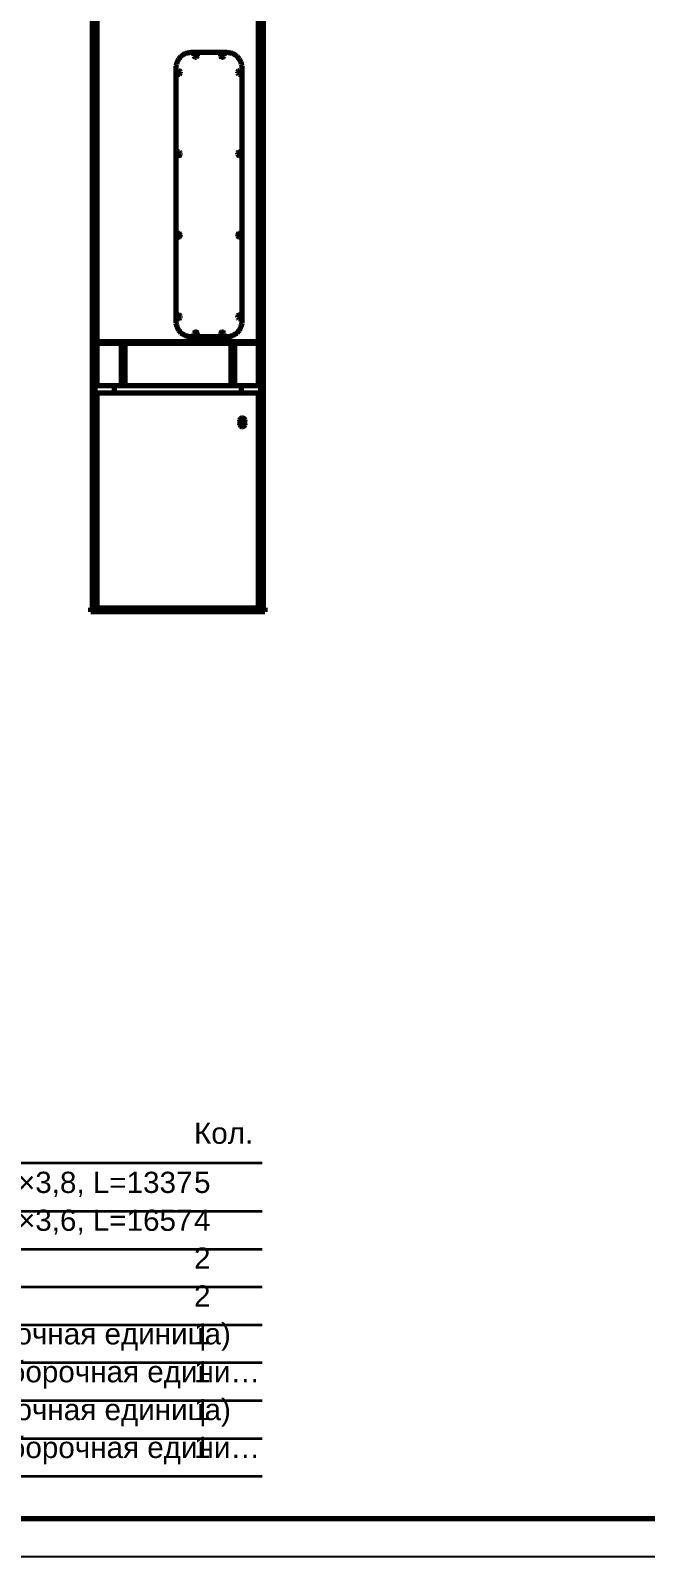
# Model space of a CAD drawing. Header units: millimetres. Extents: x 0 to 594, y 0 to 420.
# Drawn here: x 126.4 to 207.7, y 0 to 201.5 of the extents above; entities that cross this region are included whole.
import ezdxf

# ---------------------------------------------------------------- set-up
doc = ezdxf.new("R2010")
doc.units = ezdxf.units.MM
doc.styles.add('GOST', font='Arial')

msp = doc.modelspace()

# ---------------------------------------------------------------- linework, layer by layer
at = {"color": 1, "lineweight": 70}
for p, q in [((134.58, 125.25), (134.58, 299.75)), ((134.88, 299.75), (134.88, 125.25)), ((156.83, 299.75), (156.83, 125.25)), ((157.13, 299.75), (157.13, 125.25)), ((135.18, 160.45), (135.18, 206.65)), ((156.53, 160.45), (156.53, 206.65)), ((145.83, 197.5), (145.73, 197.28)), ((145.95, 197.71), (145.83, 197.5)), ((146.1, 197.9), (145.95, 197.71)), ((146.27, 198.07), (146.1, 197.9)), ((146.46, 198.22), (146.27, 198.07)), ((146.67, 198.35), (146.46, 198.22)), ((146.89, 198.45), (146.67, 198.35)), ((147.12, 198.52), (146.89, 198.45)), ((147.36, 198.56), (147.12, 198.52)), ((147.6, 198.57), (147.36, 198.56)), ((152.35, 198.57), (147.6, 198.57)), ((148.02, 198.32), (147.99, 198.24)), ((147.99, 198.24), (147.99, 198.16)), ((147.99, 198.16), (148.02, 198.08)), ((148.07, 198.38), (148.02, 198.32)), ((148.02, 198.08), (148.07, 198.02)), ((148.07, 198.32), (148.03, 198.25)), ((148.03, 198.25), (148.03, 198.17)), ((148.03, 198.17), (148.05, 198.1)), ((148.05, 198.1), (148.1, 198.04)), ((148.14, 198.42), (148.07, 198.38)), ((148.12, 198.37), (148.07, 198.32)), ((148.07, 198.02), (148.14, 197.98)), ((148.1, 198.04), (148.17, 198.01)), ((148.2, 198.4), (148.12, 198.37)), ((148.22, 198.44), (148.14, 198.42)), ((148.14, 197.98), (148.22, 197.96)), ((148.17, 198.01), (148.25, 198)), ((148.28, 198.39), (148.2, 198.4)), ((148.31, 198.42), (148.22, 198.44)), ((148.22, 197.96), (148.31, 197.98)), ((148.25, 198), (148.33, 198.03)), ((148.35, 198.36), (148.28, 198.39)), ((148.38, 198.38), (148.31, 198.42)), ((148.31, 197.98), (148.38, 198.02)), ((148.33, 198.37), (148.37, 198.34)), ((148.33, 198.03), (148.33, 198.37)), ((148.33, 198.37), (148.33, 198.03)), ((148.33, 198.25), (148.33, 198.37)), ((148.33, 198.03), (148.38, 198.08)), ((148.4, 198.3), (148.35, 198.36)), ((148.37, 198.34), (148.4, 198.3)), ((148.43, 198.32), (148.38, 198.38)), ((148.38, 198.08), (148.42, 198.15)), ((148.38, 198.02), (148.43, 198.08)), ((148.42, 198.23), (148.4, 198.3)), ((148.42, 198.15), (148.42, 198.23)), ((148.46, 198.24), (148.43, 198.32)), ((148.43, 198.08), (148.46, 198.16)), ((148.46, 198.16), (148.46, 198.24)), ((151.52, 198.32), (151.49, 198.24)), ((151.49, 198.24), (151.49, 198.16)), ((151.49, 198.16), (151.52, 198.08)), ((151.57, 198.38), (151.52, 198.32)), ((151.52, 198.08), (151.57, 198.02)), ((151.57, 198.32), (151.53, 198.25)), ((151.53, 198.25), (151.57, 198.32)), ((151.53, 198.25), (151.53, 198.17)), ((151.53, 198.17), (151.53, 198.25)), ((151.53, 198.17), (151.55, 198.1)), ((151.55, 198.1), (151.53, 198.17)), ((151.55, 198.1), (151.6, 198.04)), ((151.64, 198.42), (151.57, 198.38)), ((151.63, 198.37), (151.57, 198.32)), ((151.57, 198.32), (151.63, 198.37)), ((151.57, 198.02), (151.64, 197.98)), ((151.6, 198.04), (151.67, 198.01)), ((151.7, 198.4), (151.63, 198.37)), ((151.63, 198.37), (151.7, 198.4)), ((151.72, 198.44), (151.64, 198.42)), ((151.64, 197.98), (151.72, 197.96)), ((151.67, 198.01), (151.75, 198)), ((151.78, 198.39), (151.7, 198.4)), ((151.7, 198.4), (151.78, 198.39)), ((151.81, 198.42), (151.72, 198.44)), ((151.72, 197.96), (151.81, 197.98)), ((151.75, 198), (151.83, 198.03)), ((151.85, 198.36), (151.78, 198.39)), ((151.78, 198.39), (151.85, 198.36)), ((151.88, 198.38), (151.81, 198.42)), ((151.81, 197.98), (151.88, 198.02)), ((151.83, 198.03), (151.88, 198.08)), ((151.9, 198.3), (151.85, 198.36)), ((151.85, 198.36), (151.9, 198.3)), ((151.93, 198.32), (151.88, 198.38)), ((151.88, 198.08), (151.92, 198.15)), ((151.88, 198.02), (151.93, 198.08)), ((151.92, 198.23), (151.9, 198.3)), ((151.92, 198.15), (151.92, 198.23)), ((151.96, 198.24), (151.93, 198.32)), ((151.93, 198.08), (151.96, 198.16)), ((151.96, 198.16), (151.96, 198.24)), ((152.59, 198.56), (152.35, 198.57)), ((152.83, 198.52), (152.59, 198.56)), ((153.06, 198.45), (152.83, 198.52)), ((153.28, 198.35), (153.06, 198.45)), ((153.49, 198.22), (153.28, 198.35)), ((153.68, 198.07), (153.49, 198.22)), ((153.85, 197.9), (153.68, 198.07)), ((154, 197.71), (153.85, 197.9)), ((154.12, 197.5), (154, 197.71)), ((154.22, 197.28), (154.12, 197.5)), ((145.61, 196.82), (145.6, 196.57)), ((145.6, 196.57), (145.6, 163.07)), ((145.66, 197.05), (145.61, 196.82)), ((145.73, 197.28), (145.66, 197.05)), ((145.77, 196.07), (145.74, 195.99)), ((145.74, 195.99), (145.74, 195.91)), ((145.74, 195.91), (145.77, 195.83)), ((145.82, 196.13), (145.77, 196.07)), ((145.77, 195.83), (145.82, 195.77)), ((145.8, 196.05), (145.78, 195.98)), ((145.78, 195.98), (145.8, 196.05)), ((145.78, 195.98), (145.78, 195.9)), ((145.78, 195.9), (145.78, 195.98)), ((145.78, 195.9), (145.82, 195.83)), ((145.82, 195.83), (145.78, 195.9)), ((145.85, 196.11), (145.8, 196.05)), ((145.8, 196.05), (145.85, 196.11)), ((145.89, 196.17), (145.82, 196.13)), ((145.82, 195.83), (145.88, 195.78)), ((145.88, 195.78), (145.82, 195.83)), ((145.82, 195.77), (145.89, 195.73)), ((145.92, 196.14), (145.85, 196.11)), ((145.85, 196.11), (145.92, 196.14)), ((145.88, 195.78), (145.95, 195.75)), ((145.97, 196.19), (145.89, 196.17)), ((145.89, 195.73), (145.97, 195.71)), ((146, 196.15), (145.92, 196.14)), ((145.92, 196.14), (146, 196.15)), ((145.95, 195.75), (146.03, 195.76)), ((146.06, 196.17), (145.97, 196.19)), ((145.97, 195.71), (146.06, 195.73)), ((146.07, 196.12), (146, 196.15)), ((146, 196.15), (146.07, 196.12)), ((146.03, 195.76), (146.1, 195.79)), ((146.13, 196.13), (146.06, 196.17)), ((146.06, 195.73), (146.13, 195.77)), ((146.13, 196.07), (146.07, 196.12)), ((146.1, 195.79), (146.15, 195.85)), ((146.18, 196.07), (146.13, 196.13)), ((146.17, 196), (146.13, 196.07)), ((146.13, 195.77), (146.18, 195.83)), ((146.15, 195.85), (146.17, 195.92)), ((146.17, 195.92), (146.17, 196)), ((146.21, 195.99), (146.18, 196.07)), ((146.18, 195.83), (146.21, 195.91)), ((146.21, 195.91), (146.21, 195.99)), ((153.77, 196.07), (153.74, 195.99)), ((153.74, 195.99), (153.74, 195.91)), ((153.74, 195.91), (153.77, 195.83)), ((153.82, 196.13), (153.77, 196.07)), ((153.77, 195.83), (153.82, 195.77)), ((153.8, 196.05), (153.78, 195.98)), ((153.78, 195.98), (153.78, 195.9)), ((153.78, 195.9), (153.82, 195.83)), ((153.85, 196.11), (153.8, 196.05)), ((153.89, 196.17), (153.82, 196.13)), ((153.82, 195.83), (153.88, 195.78)), ((153.82, 195.77), (153.89, 195.73)), ((153.92, 196.14), (153.85, 196.11)), ((153.88, 195.78), (153.95, 195.75)), ((153.95, 195.75), (153.88, 195.78)), ((153.97, 196.19), (153.89, 196.17)), ((153.89, 195.73), (153.97, 195.71)), ((154, 196.15), (153.92, 196.14)), ((153.95, 195.75), (154.03, 195.76)), ((154.03, 195.76), (153.95, 195.75)), ((154.06, 196.17), (153.97, 196.19)), ((153.97, 195.71), (154.06, 195.73)), ((154.08, 196.12), (154, 196.15)), ((154.03, 195.76), (154.1, 195.79)), ((154.1, 195.79), (154.03, 195.76)), ((154.13, 196.13), (154.06, 196.17)), ((154.06, 195.73), (154.13, 195.77)), ((154.13, 196.07), (154.08, 196.12)), ((154.08, 196.12), (154.13, 196.07)), ((154.1, 195.79), (154.15, 195.85)), ((154.15, 195.85), (154.1, 195.79)), ((154.18, 196.07), (154.13, 196.13)), ((154.17, 196), (154.13, 196.07)), ((154.13, 196.07), (154.17, 196)), ((154.13, 195.77), (154.18, 195.83)), ((154.15, 195.85), (154.17, 195.92)), ((154.17, 195.92), (154.15, 195.85)), ((154.17, 195.92), (154.17, 196)), ((154.17, 196), (154.17, 195.92)), ((154.21, 195.99), (154.18, 196.07)), ((154.18, 195.83), (154.21, 195.91)), ((154.21, 195.91), (154.21, 195.99)), ((154.29, 197.05), (154.22, 197.28)), ((154.34, 196.82), (154.29, 197.05)), ((154.35, 196.57), (154.34, 196.82)), ((154.35, 163.07), (154.35, 196.57)), ((145.82, 185.38), (145.77, 185.32)), ((145.89, 185.42), (145.82, 185.38)), ((145.92, 185.39), (145.85, 185.36)), ((145.85, 185.36), (145.92, 185.39)), ((145.97, 185.44), (145.89, 185.42)), ((146, 185.4), (145.92, 185.39)), ((145.92, 185.39), (146, 185.4)), ((146.06, 185.42), (145.97, 185.44)), ((146.07, 185.37), (146, 185.4)), ((146, 185.4), (146.07, 185.37)), ((146.13, 185.38), (146.06, 185.42)), ((146.13, 185.32), (146.07, 185.37)), ((146.18, 185.32), (146.13, 185.38)), ((153.82, 185.38), (153.77, 185.32)), ((153.89, 185.42), (153.82, 185.38)), ((153.92, 185.39), (153.85, 185.36)), ((153.97, 185.44), (153.89, 185.42)), ((154, 185.4), (153.92, 185.39)), ((154.06, 185.42), (153.97, 185.44)), ((154.08, 185.37), (154, 185.4)), ((154.13, 185.38), (154.06, 185.42)), ((154.13, 185.32), (154.08, 185.37)), ((154.08, 185.37), (154.13, 185.32)), ((154.18, 185.32), (154.13, 185.38)), ((145.77, 185.32), (145.74, 185.24)), ((145.74, 185.24), (145.74, 185.16)), ((145.74, 185.16), (145.77, 185.08)), ((145.77, 185.08), (145.82, 185.02)), ((145.8, 185.3), (145.78, 185.23)), ((145.78, 185.23), (145.8, 185.3)), ((145.78, 185.23), (145.78, 185.15)), ((145.78, 185.15), (145.78, 185.23)), ((145.78, 185.15), (145.82, 185.08)), ((145.82, 185.08), (145.78, 185.15)), ((145.85, 185.36), (145.8, 185.3)), ((145.8, 185.3), (145.85, 185.36)), ((145.82, 185.08), (145.88, 185.03)), ((145.88, 185.03), (145.82, 185.08)), ((145.82, 185.02), (145.89, 184.98)), ((145.88, 185.03), (145.95, 185)), ((145.89, 184.98), (145.97, 184.96)), ((145.95, 185), (146.03, 185.01)), ((145.97, 184.96), (146.06, 184.98)), ((146.03, 185.01), (146.1, 185.04)), ((146.06, 184.98), (146.13, 185.02)), ((146.1, 185.04), (146.15, 185.1)), ((146.17, 185.25), (146.13, 185.32)), ((146.13, 185.02), (146.18, 185.08)), ((146.15, 185.1), (146.17, 185.17)), ((146.17, 185.17), (146.17, 185.25)), ((146.21, 185.24), (146.18, 185.32)), ((146.18, 185.08), (146.21, 185.16)), ((146.21, 185.16), (146.21, 185.24)), ((153.77, 185.32), (153.74, 185.24)), ((153.74, 185.24), (153.74, 185.16)), ((153.74, 185.16), (153.77, 185.08)), ((153.77, 185.08), (153.82, 185.02)), ((153.8, 185.3), (153.78, 185.23)), ((153.78, 185.23), (153.78, 185.15)), ((153.78, 185.15), (153.82, 185.08)), ((153.85, 185.36), (153.8, 185.3)), ((153.82, 185.08), (153.88, 185.03)), ((153.82, 185.02), (153.89, 184.98)), ((153.88, 185.03), (153.95, 185)), ((153.95, 185), (153.88, 185.03)), ((153.89, 184.98), (153.97, 184.96)), ((153.95, 185), (154.03, 185.01)), ((154.03, 185.01), (153.95, 185)), ((153.97, 184.96), (154.06, 184.98)), ((154.03, 185.01), (154.1, 185.04)), ((154.1, 185.04), (154.03, 185.01)), ((154.06, 184.98), (154.13, 185.02)), ((154.1, 185.04), (154.15, 185.1)), ((154.15, 185.1), (154.1, 185.04)), ((154.17, 185.25), (154.13, 185.32)), ((154.13, 185.32), (154.17, 185.25)), ((154.13, 185.02), (154.18, 185.08)), ((154.15, 185.1), (154.17, 185.17)), ((154.17, 185.17), (154.15, 185.1)), ((154.17, 185.17), (154.17, 185.25)), ((154.17, 185.25), (154.17, 185.17)), ((154.21, 185.24), (154.18, 185.32)), ((154.18, 185.08), (154.21, 185.16)), ((154.21, 185.16), (154.21, 185.24)), ((145.77, 174.57), (145.74, 174.49)), ((145.74, 174.49), (145.74, 174.41)), ((145.74, 174.41), (145.77, 174.33)), ((145.82, 174.63), (145.77, 174.57)), ((145.77, 174.33), (145.82, 174.27)), ((145.8, 174.55), (145.78, 174.48)), ((145.78, 174.48), (145.8, 174.55)), ((145.78, 174.48), (145.78, 174.4)), ((145.78, 174.4), (145.78, 174.48)), ((145.78, 174.4), (145.82, 174.33)), ((145.82, 174.33), (145.78, 174.4)), ((145.85, 174.61), (145.8, 174.55)), ((145.8, 174.55), (145.85, 174.61)), ((145.89, 174.67), (145.82, 174.63)), ((145.82, 174.33), (145.88, 174.28)), ((145.88, 174.28), (145.82, 174.33)), ((145.82, 174.27), (145.89, 174.23)), ((145.92, 174.64), (145.85, 174.61)), ((145.85, 174.61), (145.92, 174.64)), ((145.88, 174.28), (145.95, 174.25)), ((145.97, 174.69), (145.89, 174.67)), ((145.89, 174.23), (145.97, 174.21)), ((146, 174.65), (145.92, 174.64)), ((145.92, 174.64), (146, 174.65)), ((145.95, 174.25), (146.03, 174.26)), ((146.06, 174.67), (145.97, 174.69)), ((145.97, 174.21), (146.06, 174.23)), ((146.07, 174.62), (146, 174.65)), ((146, 174.65), (146.07, 174.62)), ((146.03, 174.26), (146.1, 174.29)), ((146.13, 174.63), (146.06, 174.67)), ((146.06, 174.23), (146.13, 174.27)), ((146.13, 174.57), (146.07, 174.62)), ((146.1, 174.29), (146.15, 174.35)), ((146.18, 174.57), (146.13, 174.63)), ((146.17, 174.5), (146.13, 174.57)), ((146.13, 174.27), (146.18, 174.33)), ((146.15, 174.35), (146.17, 174.42)), ((146.17, 174.42), (146.17, 174.5)), ((146.21, 174.49), (146.18, 174.57)), ((146.18, 174.33), (146.21, 174.41)), ((146.21, 174.41), (146.21, 174.49)), ((153.77, 174.57), (153.74, 174.49)), ((153.74, 174.49), (153.74, 174.41)), ((153.74, 174.41), (153.77, 174.33)), ((153.82, 174.63), (153.77, 174.57)), ((153.77, 174.33), (153.82, 174.27)), ((153.8, 174.55), (153.78, 174.48)), ((153.78, 174.48), (153.78, 174.4)), ((153.78, 174.4), (153.82, 174.33)), ((153.85, 174.61), (153.8, 174.55)), ((153.89, 174.67), (153.82, 174.63)), ((153.82, 174.33), (153.88, 174.28)), ((153.82, 174.27), (153.89, 174.23)), ((153.92, 174.64), (153.85, 174.61)), ((153.88, 174.28), (153.95, 174.25)), ((153.95, 174.25), (153.88, 174.28)), ((153.97, 174.69), (153.89, 174.67)), ((153.89, 174.23), (153.97, 174.21)), ((154, 174.65), (153.92, 174.64)), ((153.95, 174.25), (154.03, 174.26)), ((154.03, 174.26), (153.95, 174.25)), ((154.06, 174.67), (153.97, 174.69)), ((153.97, 174.21), (154.06, 174.23)), ((154.08, 174.62), (154, 174.65)), ((154.03, 174.26), (154.1, 174.29)), ((154.1, 174.29), (154.03, 174.26)), ((154.13, 174.63), (154.06, 174.67)), ((154.06, 174.23), (154.13, 174.27)), ((154.13, 174.57), (154.08, 174.62)), ((154.08, 174.62), (154.13, 174.57)), ((154.1, 174.29), (154.15, 174.35)), ((154.15, 174.35), (154.1, 174.29)), ((154.18, 174.57), (154.13, 174.63)), ((154.17, 174.5), (154.13, 174.57)), ((154.13, 174.57), (154.17, 174.5)), ((154.13, 174.27), (154.18, 174.33)), ((154.15, 174.35), (154.17, 174.42)), ((154.17, 174.42), (154.15, 174.35)), ((154.17, 174.42), (154.17, 174.5)), ((154.17, 174.5), (154.17, 174.42)), ((154.21, 174.49), (154.18, 174.57)), ((154.18, 174.33), (154.21, 174.41)), ((154.21, 174.41), (154.21, 174.49)), ((145.77, 163.82), (145.74, 163.74)), ((145.74, 163.74), (145.74, 163.66)), ((145.74, 163.66), (145.77, 163.58)), ((145.82, 163.88), (145.77, 163.82)), ((145.77, 163.58), (145.82, 163.52)), ((145.8, 163.8), (145.78, 163.73)), ((145.78, 163.73), (145.8, 163.8)), ((145.78, 163.73), (145.78, 163.65)), ((145.78, 163.65), (145.78, 163.73)), ((145.78, 163.65), (145.82, 163.58)), ((145.82, 163.58), (145.78, 163.65)), ((145.85, 163.86), (145.8, 163.8)), ((145.8, 163.8), (145.85, 163.86)), ((145.89, 163.92), (145.82, 163.88)), ((145.82, 163.58), (145.88, 163.53)), ((145.88, 163.53), (145.82, 163.58)), ((145.82, 163.52), (145.89, 163.48)), ((145.92, 163.89), (145.85, 163.86)), ((145.85, 163.86), (145.92, 163.89)), ((145.88, 163.53), (145.95, 163.5)), ((145.97, 163.94), (145.89, 163.92)), ((145.89, 163.48), (145.97, 163.46)), ((146, 163.9), (145.92, 163.89)), ((145.92, 163.89), (146, 163.9)), ((145.95, 163.5), (146.03, 163.51)), ((146.06, 163.92), (145.97, 163.94)), ((145.97, 163.46), (146.06, 163.48)), ((146.07, 163.87), (146, 163.9)), ((146, 163.9), (146.07, 163.87)), ((146.03, 163.51), (146.1, 163.54)), ((146.13, 163.88), (146.06, 163.92)), ((146.06, 163.48), (146.13, 163.52)), ((146.13, 163.82), (146.07, 163.87)), ((146.1, 163.54), (146.15, 163.6)), ((146.18, 163.82), (146.13, 163.88)), ((146.17, 163.75), (146.13, 163.82)), ((146.13, 163.52), (146.18, 163.58)), ((146.15, 163.6), (146.17, 163.67)), ((146.17, 163.67), (146.17, 163.75)), ((146.21, 163.74), (146.18, 163.82)), ((146.18, 163.58), (146.21, 163.66)), ((146.21, 163.66), (146.21, 163.74)), ((153.77, 163.82), (153.74, 163.74)), ((153.74, 163.74), (153.74, 163.66)), ((153.74, 163.66), (153.77, 163.58)), ((153.82, 163.88), (153.77, 163.82)), ((153.77, 163.58), (153.82, 163.52)), ((153.8, 163.8), (153.78, 163.73)), ((153.78, 163.73), (153.78, 163.65)), ((153.78, 163.65), (153.82, 163.58)), ((153.85, 163.86), (153.8, 163.8)), ((153.89, 163.92), (153.82, 163.88)), ((153.82, 163.58), (153.88, 163.53)), ((153.82, 163.52), (153.89, 163.48)), ((153.92, 163.89), (153.85, 163.86)), ((153.88, 163.53), (153.95, 163.5)), ((153.95, 163.5), (153.88, 163.53)), ((153.97, 163.94), (153.89, 163.92)), ((153.89, 163.48), (153.97, 163.46)), ((154, 163.9), (153.92, 163.89)), ((153.95, 163.5), (154.03, 163.51)), ((154.03, 163.51), (153.95, 163.5)), ((154.06, 163.92), (153.97, 163.94)), ((153.97, 163.46), (154.06, 163.48)), ((154.08, 163.87), (154, 163.9)), ((154.03, 163.51), (154.1, 163.54)), ((154.1, 163.54), (154.03, 163.51)), ((154.13, 163.88), (154.06, 163.92)), ((154.06, 163.48), (154.13, 163.52)), ((154.13, 163.82), (154.08, 163.87)), ((154.08, 163.87), (154.13, 163.82)), ((154.1, 163.54), (154.15, 163.6)), ((154.15, 163.6), (154.1, 163.54)), ((154.18, 163.82), (154.13, 163.88)), ((154.17, 163.75), (154.13, 163.82)), ((154.13, 163.82), (154.17, 163.75)), ((154.13, 163.52), (154.18, 163.58)), ((154.15, 163.6), (154.17, 163.67)), ((154.17, 163.67), (154.15, 163.6)), ((154.17, 163.67), (154.17, 163.75)), ((154.17, 163.75), (154.17, 163.67)), ((154.21, 163.74), (154.18, 163.82)), ((154.18, 163.58), (154.21, 163.66)), ((154.21, 163.66), (154.21, 163.74)), ((145.6, 163.07), (145.61, 162.83)), ((145.61, 162.83), (145.66, 162.6)), ((145.66, 162.6), (145.73, 162.37)), ((145.73, 162.37), (145.83, 162.15)), ((145.83, 162.15), (145.95, 161.94)), ((145.95, 161.94), (146.1, 161.75)), ((146.1, 161.75), (146.27, 161.58)), ((146.27, 161.58), (146.46, 161.43)), ((146.46, 161.43), (146.67, 161.3)), ((146.67, 161.3), (146.89, 161.2)), ((146.89, 161.2), (147.12, 161.13)), ((148.02, 161.57), (147.99, 161.49)), ((147.99, 161.49), (147.99, 161.41)), ((147.99, 161.41), (148.02, 161.33)), ((148.07, 161.63), (148.02, 161.57)), ((148.02, 161.33), (148.07, 161.27)), ((148.07, 161.57), (148.03, 161.5)), ((148.03, 161.5), (148.03, 161.42)), ((148.03, 161.42), (148.05, 161.35)), ((148.05, 161.35), (148.1, 161.29)), ((148.14, 161.67), (148.07, 161.63)), ((148.12, 161.62), (148.07, 161.57)), ((148.07, 161.27), (148.14, 161.23)), ((148.1, 161.29), (148.17, 161.26)), ((148.2, 161.65), (148.12, 161.62)), ((148.22, 161.69), (148.14, 161.67)), ((148.14, 161.23), (148.22, 161.21)), ((148.17, 161.26), (148.25, 161.25)), ((148.28, 161.64), (148.2, 161.65)), ((148.31, 161.67), (148.22, 161.69)), ((148.22, 161.21), (148.31, 161.23)), ((148.25, 161.25), (148.33, 161.28)), ((148.35, 161.61), (148.28, 161.64)), ((148.38, 161.63), (148.31, 161.67)), ((148.31, 161.23), (148.38, 161.27)), ((148.33, 161.62), (148.37, 161.59)), ((148.33, 161.28), (148.33, 161.62)), ((148.33, 161.62), (148.33, 161.28)), ((148.33, 161.28), (148.38, 161.33)), ((148.4, 161.55), (148.35, 161.61)), ((148.37, 161.59), (148.4, 161.55)), ((148.43, 161.57), (148.38, 161.63)), ((148.38, 161.33), (148.42, 161.4)), ((148.38, 161.27), (148.43, 161.33)), ((148.42, 161.48), (148.4, 161.55)), ((148.42, 161.4), (148.42, 161.48)), ((148.46, 161.49), (148.43, 161.57)), ((148.43, 161.33), (148.46, 161.41)), ((148.46, 161.41), (148.46, 161.49)), ((151.52, 161.57), (151.49, 161.49)), ((151.49, 161.49), (151.49, 161.41)), ((151.49, 161.41), (151.52, 161.33)), ((151.57, 161.63), (151.52, 161.57)), ((151.52, 161.33), (151.57, 161.27)), ((151.57, 161.57), (151.53, 161.5)), ((151.53, 161.5), (151.57, 161.57)), ((151.53, 161.5), (151.53, 161.42)), ((151.53, 161.42), (151.53, 161.5)), ((151.53, 161.42), (151.55, 161.35)), ((151.55, 161.35), (151.53, 161.42)), ((151.55, 161.35), (151.6, 161.29)), ((151.64, 161.67), (151.57, 161.63)), ((151.63, 161.62), (151.57, 161.57)), ((151.57, 161.57), (151.63, 161.62)), ((151.57, 161.27), (151.64, 161.23)), ((151.6, 161.29), (151.67, 161.26)), ((151.7, 161.65), (151.63, 161.62)), ((151.63, 161.62), (151.7, 161.65)), ((151.72, 161.69), (151.64, 161.67)), ((151.64, 161.23), (151.72, 161.21)), ((151.67, 161.26), (151.75, 161.25)), ((151.78, 161.64), (151.7, 161.65)), ((151.7, 161.65), (151.78, 161.64)), ((151.81, 161.67), (151.72, 161.69)), ((151.72, 161.21), (151.81, 161.23)), ((151.75, 161.25), (151.83, 161.28)), ((151.85, 161.61), (151.78, 161.64)), ((151.78, 161.64), (151.85, 161.61)), ((151.88, 161.63), (151.81, 161.67)), ((151.81, 161.23), (151.88, 161.27)), ((151.83, 161.28), (151.88, 161.33)), ((151.9, 161.55), (151.85, 161.61)), ((151.85, 161.61), (151.9, 161.55)), ((151.93, 161.57), (151.88, 161.63)), ((151.88, 161.33), (151.92, 161.4)), ((151.88, 161.27), (151.93, 161.33)), ((151.92, 161.48), (151.9, 161.55)), ((151.92, 161.4), (151.92, 161.48)), ((151.96, 161.49), (151.93, 161.57)), ((151.93, 161.33), (151.96, 161.41)), ((151.96, 161.41), (151.96, 161.49)), ((152.83, 161.13), (153.06, 161.2)), ((153.06, 161.2), (153.28, 161.3)), ((153.28, 161.3), (153.49, 161.43)), ((153.49, 161.43), (153.68, 161.58)), ((153.68, 161.58), (153.85, 161.75)), ((153.85, 161.75), (154, 161.94)), ((154, 161.94), (154.12, 162.15)), ((154.12, 162.15), (154.22, 162.37)), ((154.22, 162.37), (154.29, 162.6)), ((154.29, 162.6), (154.34, 162.83)), ((154.34, 162.83), (154.35, 163.07)), ((134.93, 160.45), (156.78, 160.45)), ((134.93, 160.15), (134.93, 160.45)), ((156.78, 160.15), (134.93, 160.15)), ((135.18, 154.6), (135.18, 160.15)), ((138.35, 160.1), (138.85, 160.1)), ((138.35, 160.1), (138.35, 154.65)), ((138.85, 160.1), (138.85, 154.65)), ((147.12, 161.13), (147.36, 161.09)), ((147.36, 161.09), (147.6, 161.07)), ((147.6, 161.07), (152.35, 161.07)), ((152.35, 161.07), (152.59, 161.09)), ((152.59, 161.09), (152.83, 161.13)), ((152.85, 160.1), (153.35, 160.1)), ((152.85, 160.1), (152.85, 154.65)), ((153.35, 160.1), (153.35, 154.65)), ((156.53, 154.6), (156.53, 160.15)), ((156.78, 160.15), (156.78, 160.45)), ((134.93, 154.6), (134.94, 154.6)), ((134.93, 153.6), (134.93, 154.6)), ((134.94, 153.6), (134.93, 153.6)), ((134.94, 154.6), (134.99, 154.6)), ((134.99, 153.6), (134.94, 153.6)), ((134.99, 154.6), (135.07, 154.6)), ((135.07, 153.6), (134.99, 153.6)), ((135.07, 154.6), (135.17, 154.6)), ((135.17, 153.6), (135.07, 153.6)), ((135.17, 154.6), (135.31, 154.6)), ((135.31, 153.6), (135.17, 153.6)), ((135.18, 125.25), (135.18, 153.6)), ((135.31, 154.6), (135.47, 154.6)), ((135.47, 153.6), (135.31, 153.6)), ((135.47, 154.6), (135.66, 154.6)), ((135.66, 153.6), (135.47, 153.6)), ((135.66, 154.6), (135.87, 154.6)), ((135.87, 153.6), (135.66, 153.6)), ((135.87, 154.6), (136.09, 154.6)), ((136.09, 153.6), (135.87, 153.6)), ((136.09, 154.6), (136.34, 154.6)), ((136.34, 153.6), (136.09, 153.6)), ((136.34, 154.6), (136.6, 154.6)), ((136.6, 153.6), (136.34, 153.6)), ((136.6, 154.6), (136.87, 154.6)), ((136.87, 153.6), (136.6, 153.6)), ((136.87, 154.6), (137.15, 154.6)), ((137.15, 153.6), (136.87, 153.6)), ((137.15, 154.6), (137.43, 154.6)), ((137.43, 153.6), (137.15, 153.6)), ((137.43, 154.6), (154.28, 154.6)), ((137.43, 154.6), (137.43, 153.6)), ((154.28, 153.6), (137.43, 153.6)), ((138.35, 154.65), (138.85, 154.65)), ((152.85, 154.65), (153.35, 154.65)), ((154.28, 154.6), (154.55, 154.6)), ((154.28, 153.6), (154.28, 154.6)), ((154.55, 153.6), (154.28, 153.6)), ((154.55, 154.6), (154.83, 154.6)), ((154.83, 153.6), (154.55, 153.6)), ((154.83, 154.6), (155.1, 154.6)), ((155.1, 153.6), (154.83, 153.6)), ((155.1, 154.6), (155.36, 154.6)), ((155.36, 153.6), (155.1, 153.6)), ((155.36, 154.6), (155.61, 154.6)), ((155.61, 153.6), (155.36, 153.6)), ((155.61, 154.6), (155.83, 154.6)), ((155.83, 153.6), (155.61, 153.6)), ((155.83, 154.6), (156.04, 154.6)), ((156.04, 153.6), (155.83, 153.6)), ((156.04, 154.6), (156.23, 154.6)), ((156.23, 153.6), (156.04, 153.6)), ((156.23, 154.6), (156.39, 154.6)), ((156.39, 153.6), (156.23, 153.6)), ((156.39, 154.6), (156.53, 154.6)), ((156.53, 153.6), (156.39, 153.6)), ((156.53, 154.6), (156.63, 154.6)), ((156.63, 153.6), (156.53, 153.6)), ((156.53, 125.25), (156.53, 153.6)), ((156.63, 154.6), (156.71, 154.6)), ((156.71, 153.6), (156.63, 153.6)), ((156.71, 154.6), (156.76, 154.6)), ((156.76, 153.6), (156.71, 153.6)), ((156.76, 154.6), (156.78, 154.6)), ((156.78, 153.6), (156.76, 153.6)), ((156.78, 154.6), (156.78, 153.6)), ((154.05, 150.09), (154.04, 150)), ((154.04, 150), (154.05, 150.09)), ((154.04, 150), (154.04, 149.5)), ((154.04, 149.5), (154.05, 149.41)), ((154.05, 149.41), (154.04, 149.5)), ((154.09, 150.18), (154.05, 150.09)), ((154.05, 150.09), (154.09, 150.18)), ((154.05, 149.41), (154.09, 149.32)), ((154.09, 149.32), (154.05, 149.41)), ((154.16, 150.25), (154.09, 150.18)), ((154.09, 150.18), (154.16, 150.25)), ((154.09, 149.32), (154.16, 149.25)), ((154.16, 149.25), (154.09, 149.32)), ((154.24, 150.3), (154.16, 150.25)), ((154.16, 150.25), (154.24, 150.3)), ((154.16, 149.25), (154.24, 149.2)), ((154.24, 149.2), (154.16, 149.25)), ((154.33, 150.33), (154.24, 150.3)), ((154.24, 150.3), (154.33, 150.33)), ((154.24, 149.2), (154.33, 149.17)), ((154.33, 149.17), (154.24, 149.2)), ((154.42, 150.33), (154.33, 150.33)), ((154.33, 150.33), (154.42, 150.33)), ((154.33, 149.17), (154.42, 149.17)), ((154.42, 149.17), (154.33, 149.17)), ((154.51, 150.3), (154.42, 150.33)), ((154.42, 150.33), (154.51, 150.3)), ((154.42, 149.17), (154.51, 149.2)), ((154.51, 149.2), (154.42, 149.17)), ((154.59, 150.25), (154.51, 150.3)), ((154.51, 150.3), (154.59, 150.25)), ((154.51, 149.2), (154.59, 149.25)), ((154.59, 149.25), (154.51, 149.2)), ((154.66, 150.18), (154.59, 150.25)), ((154.59, 150.25), (154.66, 150.18)), ((154.59, 149.25), (154.66, 149.32)), ((154.66, 149.32), (154.59, 149.25)), ((154.7, 150.09), (154.66, 150.18)), ((154.66, 150.18), (154.7, 150.09)), ((154.66, 149.32), (154.7, 149.41)), ((154.7, 149.41), (154.66, 149.32)), ((154.71, 150), (154.7, 150.09)), ((154.7, 150.09), (154.71, 150)), ((154.7, 149.41), (154.71, 149.5)), ((154.71, 149.5), (154.7, 149.41)), ((154.71, 149.5), (154.71, 150)), ((134.35, 124.75), (134.35, 125.25)), ((134.35, 125.25), (134.37, 125.25)), ((134.37, 125.25), (134.41, 125.25)), ((134.41, 125.25), (134.49, 125.25)), ((134.49, 125.25), (134.6, 125.25)), ((134.6, 125.25), (134.73, 125.25)), ((134.73, 125.25), (134.9, 125.25)), ((134.9, 125.25), (135.08, 125.25)), ((135.08, 125.25), (135.29, 125.25)), ((135.29, 125.25), (135.52, 125.25)), ((135.52, 125.25), (135.77, 125.25)), ((135.77, 125.25), (136.02, 125.25)), ((136.02, 125.25), (136.29, 125.25)), ((136.29, 125.25), (136.57, 125.25)), ((136.57, 125.25), (136.85, 125.25)), ((136.85, 125.25), (154.85, 125.25)), ((136.85, 125.25), (136.85, 124.75)), ((154.85, 125.25), (155.13, 125.25)), ((154.85, 124.75), (154.85, 125.25)), ((155.13, 125.25), (155.41, 125.25)), ((155.41, 125.25), (155.68, 125.25)), ((155.68, 125.25), (155.93, 125.25)), ((155.93, 125.25), (156.18, 125.25)), ((156.18, 125.25), (156.41, 125.25)), ((156.41, 125.25), (156.62, 125.25)), ((156.62, 125.25), (156.8, 125.25)), ((156.8, 125.25), (156.97, 125.25)), ((156.97, 125.25), (157.1, 125.25)), ((157.1, 125.25), (157.21, 125.25)), ((157.21, 125.25), (157.29, 125.25)), ((157.29, 125.25), (157.33, 125.25)), ((157.33, 125.25), (157.35, 125.25)), ((157.35, 125.25), (157.35, 124.75)), ((134.37, 124.75), (134.35, 124.75)), ((134.41, 124.75), (134.37, 124.75)), ((134.49, 124.75), (134.41, 124.75)), ((134.6, 124.75), (134.49, 124.75)), ((134.73, 124.75), (134.6, 124.75)), ((134.9, 124.75), (134.73, 124.75)), ((135.08, 124.75), (134.9, 124.75)), ((135.29, 124.75), (135.08, 124.75)), ((135.52, 124.75), (135.29, 124.75)), ((135.77, 124.75), (135.52, 124.75)), ((136.02, 124.75), (135.77, 124.75)), ((136.29, 124.75), (136.02, 124.75)), ((136.57, 124.75), (136.29, 124.75)), ((136.85, 124.75), (136.57, 124.75)), ((154.85, 124.75), (136.85, 124.75)), ((155.13, 124.75), (154.85, 124.75)), ((155.41, 124.75), (155.13, 124.75)), ((155.68, 124.75), (155.41, 124.75)), ((155.93, 124.75), (155.68, 124.75)), ((156.18, 124.75), (155.93, 124.75)), ((156.41, 124.75), (156.18, 124.75)), ((156.62, 124.75), (156.41, 124.75)), ((156.8, 124.75), (156.62, 124.75)), ((156.97, 124.75), (156.8, 124.75)), ((157.1, 124.75), (156.97, 124.75)), ((157.21, 124.75), (157.1, 124.75)), ((157.29, 124.75), (157.21, 124.75)), ((157.33, 124.75), (157.29, 124.75)), ((157.35, 124.75), (157.33, 124.75))]:
    msp.add_line(p, q, dxfattribs=at)
at = {"color": 8, "lineweight": 35}
for p, q in [((25, 52), (157, 52)), ((25, 45.6), (157, 45.6)), ((25, 40.6), (157, 40.6)), ((25, 35.6), (157, 35.6)), ((25, 30.6), (157, 30.6)), ((25, 25.6), (157, 25.6)), ((25, 20.6), (157, 20.6)), ((25, 15.6), (157, 15.6)), ((25, 10.6), (157, 10.6))]:
    msp.add_line(p, q, dxfattribs=at)
at = {"color": 7, "lineweight": 25}
msp.add_lwpolyline([(0, 0), (594, 0), (594, 420), (0, 420)], close=True, dxfattribs=at)
at = {"color": 7, "lineweight": 70}
msp.add_lwpolyline([(20, 5), (589, 5), (589, 415), (20, 415)], close=True, dxfattribs=at)

# ---------------------------------------------------------------- texts
at = {"color": 3, "style": 'GOST'}
for s, p in [('Кол.', (148, 54.5)), ('Труба профильная 60×40×3,8, L=1337', (78, 48)), ('5', (148, 48)), ('Труба профильная 60×40×3,6, L=1657', (78, 43)), ('4', (148, 43)), ('2', (148, 38)), ('2', (148, 33)), ('Узел PSH24-011.00 (сборочная единица)', (78, 28)), ('1', (148, 28)), ('Узел PSH24-011.00-01 (сборочная едини…', (78, 23)), ('1', (148, 23)), ('Узел PSH24-012.00 (сборочная единица)', (78, 18)), ('1', (148, 18)), ('Узел PSH24-012.00-01 (сборочная едини…', (78, 13)), ('1', (148, 13))]:
    msp.add_text(s, height=2.8, dxfattribs=at).set_placement(p)

doc.saveas('drawing.dxf')
